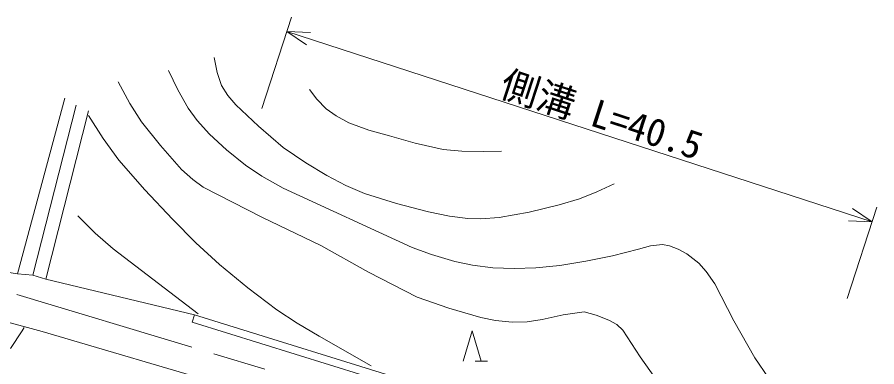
# Model space of a CAD drawing. Units: millimetres, scale not verified. Extents: x 40000 to 680000, y 20000 to 380000.
# Drawn here: x 343764 to 400212, y 316736 to 339718 of the extents above; entities that cross this region are included whole.
import ezdxf
from ezdxf.enums import TextEntityAlignment as Align

# ---------------------------------------------------------------- set-up
doc = ezdxf.new("R2010")
doc.units = ezdxf.units.MM
doc.header["$LTSCALE"] = 1000
doc.linetypes.add('CHAIN', pattern=[18.5, 12, -1.5, 3.5, -1.5])
for name, color, linetype, lineweight in [('M-BGD', 7, 'Continuous', 13), ('M-BMK', 2, 'CHAIN', 13), ('M-STR-HTXT', 7, 'Continuous', 13)]:
    doc.layers.add(name, color=color, linetype=linetype, lineweight=lineweight)
doc.styles.add('ＭＳ ゴシック', font='')
doc.styles.get('ＭＳ ゴシック').set_extended_font_data('MS Gothic')

msp = doc.modelspace()

# ---------------------------------------------------------------- linework, layer by layer
at = {"layer": 'M-BGD'}
for p, q in [((343782, 322857), (346883, 334405)), ((347644, 333940), (344783, 322766)), ((345647, 322493), (348446, 333560)), ((342826, 322993), (343782, 322857)), ((343782, 322857), (344783, 322766)), ((344783, 322766), (345647, 322493)), ((345647, 322493), (355410, 320155)), ((355410, 320155), (355262, 319678)), ((355410, 320155), (374313, 314285)), ((342902, 319746), (345414, 319063)), ((355262, 319678), (374158, 313809)), ((345414, 319063), (360043, 314754)), ((373041, 317108), (373641, 319108)), ((373641, 319108), (374241, 317108)), ((373841, 317108), (374641, 317108))]:
    msp.add_line(p, q, dxfattribs=at)
for points in [[(356707, 337066), (356895, 336072), (357189, 335238), (357604, 334570), (358127, 333957), (359601, 332551), (361234, 331150), (362723, 330139), (364107, 329316), (365345, 328659), (366581, 328120), (368680, 327465), (370775, 326917), (372144, 326629), (373357, 326486), (374210, 326465), (375404, 326556), (377379, 326908), (379364, 327373), (380699, 327787), (381835, 328245), (382962, 328765)], [(353707, 336216), (354309, 334944), (354998, 333729), (355586, 332928), (356393, 332037), (357509, 331000), (358758, 330000), (359829, 329278), (361220, 328485), (369707, 324589), (370960, 324114), (372496, 323662), (373672, 323418), (375005, 323253), (376406, 323198), (377811, 323246), (379405, 323405), (381103, 323682), (382855, 324024), (384562, 324464), (385349, 324683), (386136, 324769), (386594, 324696), (387160, 324480), (387731, 324157), (388525, 323545), (389017, 323010), (389582, 322190), (390828, 319768), (392213, 317332), (393108, 316013)], [(350403, 335466), (351159, 334052), (351930, 332838), (353176, 331274), (354564, 329713), (355298, 329039), (355984, 328545), (359828, 326577), (363705, 324714), (366828, 322962), (370020, 321319), (372101, 320599), (374205, 319980), (375183, 319775), (376257, 319666), (377258, 319692), (378243, 319836), (379608, 320164), (381004, 320347), (381781, 320141), (382616, 319810), (383130, 319512), (383540, 319140), (384662, 317387), (385940, 315594)], [(362958, 334966), (363440, 334325), (364051, 333694), (364702, 333223), (365541, 332781), (366855, 332298), (368202, 331910), (369902, 331427), (371747, 331025), (372960, 330903), (374359, 330881), (375560, 330915)], [(348455, 333265), (349417, 331741), (350439, 330329), (352148, 328368), (353958, 326451), (355503, 324887), (357051, 323465), (358902, 321935), (360816, 320489), (362146, 319600), (363590, 318759), (367008, 316812)], [(347755, 326664), (348879, 325522), (350070, 324486), (355656, 320213)], [(343329, 317932), (344084, 319111), (344221, 319319)]]:
    msp.add_lwpolyline(points, dxfattribs=at)
at = {"layer": 'M-BMK'}
msp.add_line((343746, 321498), (389407, 307673), dxfattribs=at)
at = {"layer": 'M-STR-HTXT'}
for p, q in [((359824, 333718), (361773, 339718)), ((362761, 337903), (361464, 338766)), ((361464, 338766), (363021, 338702)), ((361464, 338766), (399903, 326277)), ((400212, 327228), (398263, 321228)), ((398606, 327139), (399903, 326277)), ((399903, 326277), (398347, 326341))]:
    msp.add_line(p, q, dxfattribs=at)

# ---------------------------------------------------------------- texts
at = {"layer": 'M-STR-HTXT', "style": 'ＭＳ ゴシック'}
msp.add_text('側溝 L=40.5', height=1833, rotation=342, dxfattribs=at).set_placement((375169, 334040), align=Align.BOTTOM_LEFT)

doc.saveas('drawing.dxf')
